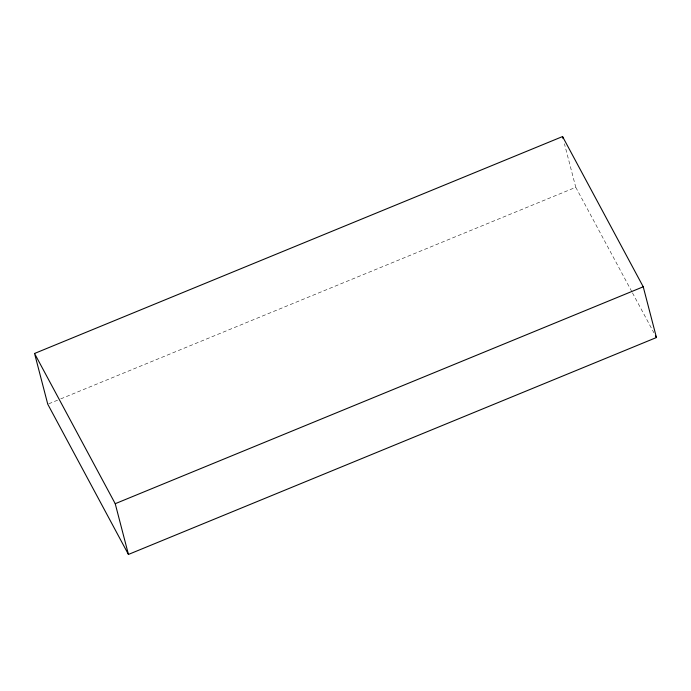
<?xml version="1.0" encoding="UTF-8"?>
<svg xmlns="http://www.w3.org/2000/svg" width="691" height="691" viewBox="0 0 691 691"><rect width="100%" height="100%" fill="white"/><g stroke="black" fill="none" stroke-linecap="round" stroke-linejoin="round"><path stroke-width="0.52" stroke-dasharray="3.46 2.59" d="M48.767 403.803L59.746 399.294M60.748 398.88L575.776 187.304L564.443 143.806M575.776 187.304L631.945 291.887M632.455 292.846L653.893 332.777"/><path stroke-width="1.04" d="M34.55 353.472L562.56 136.559L643.235 286.791L656.45 337.528L128.44 554.441L47.765 404.209L34.55 353.472L115.224 503.696L128.44 554.441M115.224 503.696L643.235 286.791M655.431 335.627L656.45 337.528M562.56 136.559L563.096 138.632"/></g></svg>
